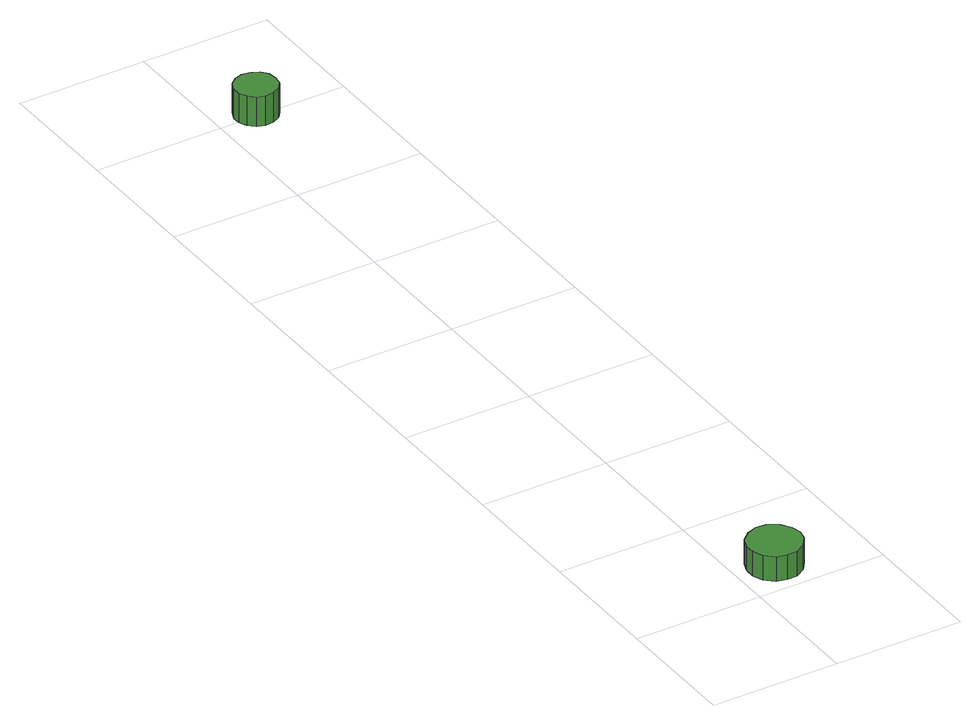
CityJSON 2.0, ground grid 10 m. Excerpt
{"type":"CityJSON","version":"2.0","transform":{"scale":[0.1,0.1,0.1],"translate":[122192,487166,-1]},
"CityObjects":{
"tree1":{"type":"SolitaryVegetationObject","attributes":{"function":"something"},"geometry":[{"type":"MultiSurface","lod":"1","boundaries":[[[0,1,2,3,4,5,6,7,8,9,10,11,12,13,14]],[[15,16,17,18,19,20,21,22,23,24,25,26,27,28,29]],[[0,29,28,1]],[[1,28,27,2]],[[2,27,26,3]],[[3,26,25,4]],[[4,25,24,5]],[[5,24,23,6]],[[6,23,22,7]],[[7,22,21,8]],[[8,21,20,9]],[[9,20,19,10]],[[10,19,18,11]],[[11,18,17,12]],[[12,17,16,13]],[[13,16,15,14]],[[14,15,29,0]]]}]},
"tree2":{"type":"SolitaryVegetationObject","attributes":{"function":"something"},"geometry":[{"type":"MultiSurface","lod":"1","boundaries":[[[30,31,32,33,34,35,36,37,38,39,40,41,42,43,44]],[[45,46,47,48,49,50,51,52,53,54,55,56,57,58,59]],[[30,59,58,31]],[[31,58,57,32]],[[32,57,56,33]],[[33,56,55,34]],[[34,55,54,35]],[[35,54,53,36]],[[36,53,52,37]],[[37,52,51,38]],[[38,51,50,39]],[[39,50,49,40]],[[40,49,48,41]],[[41,48,47,42]],[[42,47,46,43]],[[43,46,45,44]],[[44,45,59,30]]]}]}
},
"vertices":[
[51,29,24],[49,37,24],[44,44,24],[36,49,24],[28,50,24],[20,47,24],[13,41,24],[10,33,24],[10,25,24],[13,17,24],[20,11,24],[28,9,24],[36,9,24],[44,14,24],[49,21,24],[49,21,4],[44,14,4],[36,9,4],[28,9,4],[20,11,4],[13,17,4],[10,25,4],[10,33,4],[13,41,4],[20,47,4],[28,50,4],[36,49,4],[44,44,4],[49,37,4],[51,29,4],
[45,700,30],[44,707,30],[40,712,30],[34,715,30],[27,716,30],[21,714,30],[16,710,30],[13,703,30],[13,697,30],[16,691,30],[21,686,30],[27,684,30],[34,685,30],[40,688,30],[44,693,30],[44,693,6],[40,688,6],[34,685,6],[27,684,6],[21,686,6],[16,691,6],[13,697,6],[13,703,6],[16,710,6],[21,714,6],[27,716,6],[34,715,6],[40,712,6],[44,707,6],[45,700,6]
]}
